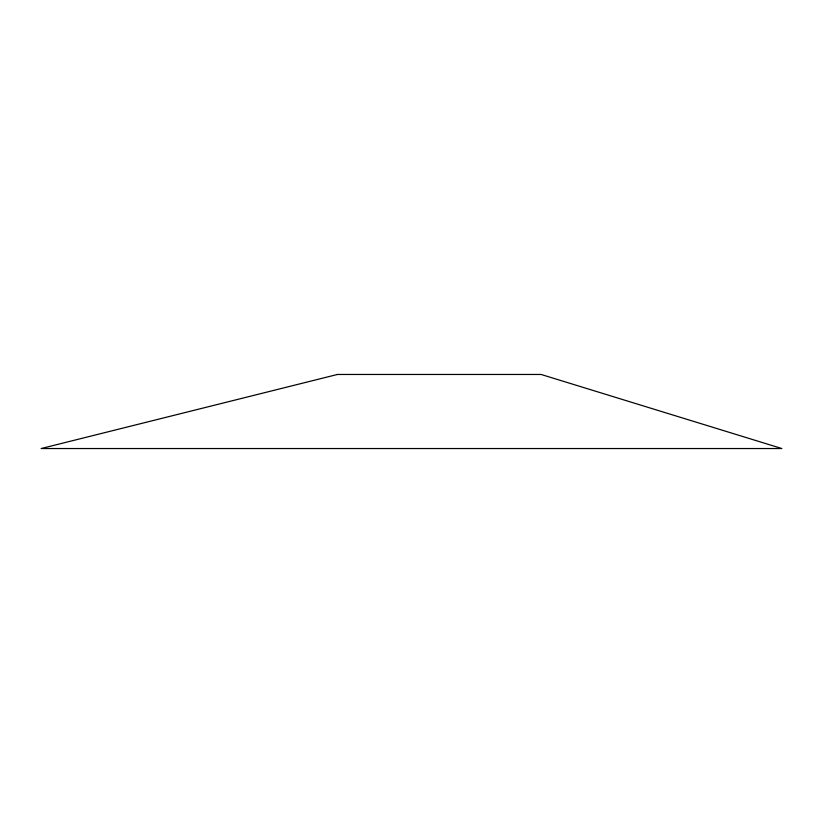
<?xml version="1.0" encoding="UTF-8"?>
<svg xmlns="http://www.w3.org/2000/svg" width="823" height="823" viewBox="0 0 823 823"><rect width="100%" height="100%" fill="white"/><g stroke="black" fill="none" stroke-linecap="round" stroke-linejoin="round"><path stroke-width="1.23" d="M337.43 374.465L41.15 448.535L781.85 448.535L541.123 374.465L337.43 374.465"/></g></svg>
